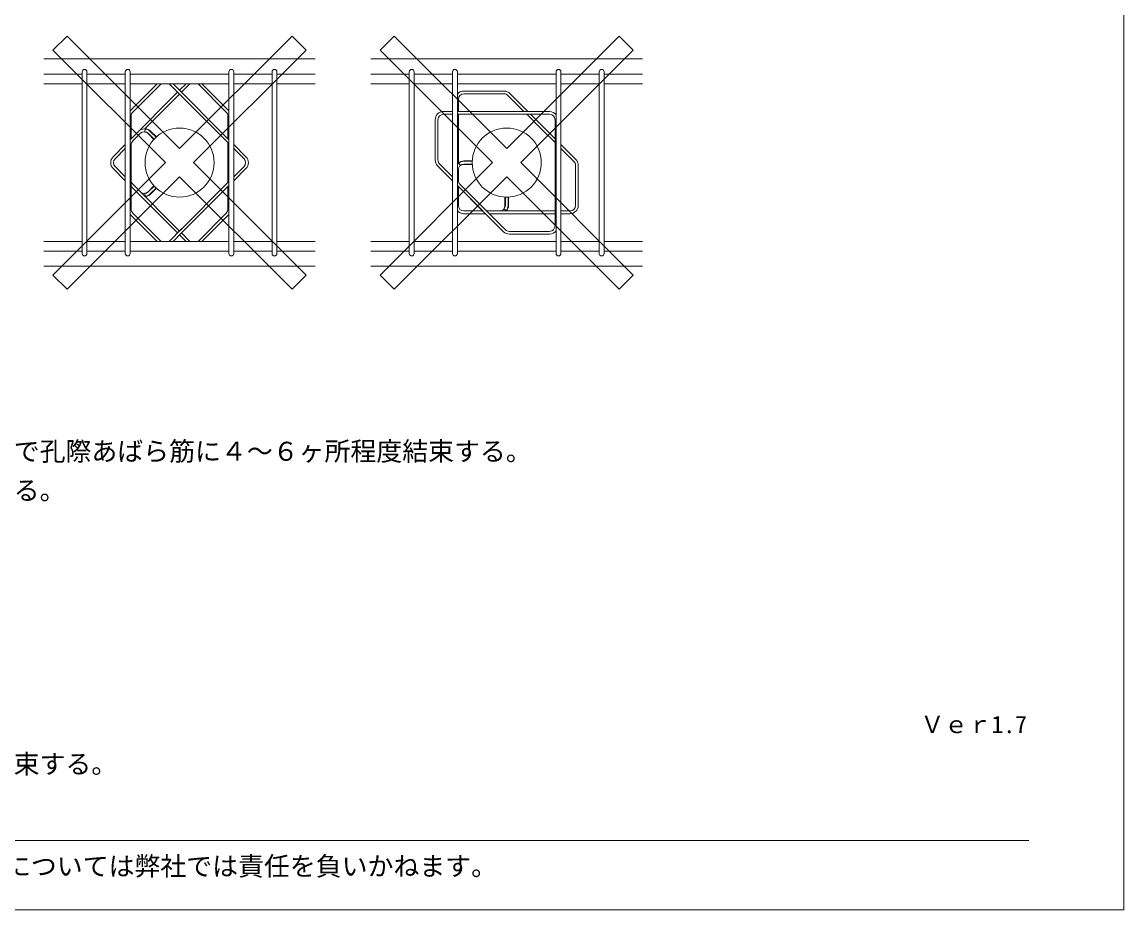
# Model space of a CAD drawing. Units: millimetres, scale not verified. Extents: x -3712 to 3713, y -2625 to 2625.
# Drawn here: x 1851 to 3713, y -2625 to -1126 of the extents above; entities that cross this region are included whole.
import ezdxf
from ezdxf.enums import TextEntityAlignment as Align

# ---------------------------------------------------------------- set-up
doc = ezdxf.new("R2010")
doc.units = ezdxf.units.MM
doc.header["$LTSCALE"] = 8
for name, color, linetype, lineweight in [('0-0_0', 7, 'Continuous', 18), ('0-2_5', 7, 'Continuous', 18), ('0-3_4', 7, 'Continuous', 18), ('0-4_6', 7, 'Continuous', 18), ('8-1_SCALE', 7, 'Continuous', 18)]:
    doc.layers.add(name, color=color, linetype=linetype, lineweight=lineweight)
doc.styles.add('ＭＳ ゴシック', font='')
doc.styles.get('ＭＳ ゴシック').set_extended_font_data('MS Gothic')

msp = doc.modelspace()

# ---------------------------------------------------------------- linework, layer by layer
at = {"layer": '0-0_0'}
for points in [[(2117.501, -1339.17), (1927.561, -1149.23), (1903.741, -1173.051), (2093.68, -1362.991)], [(2117.501, -1339.17), (2307.441, -1149.23), (2331.262, -1173.051), (2141.322, -1362.991)], [(2670.065, -1339.17), (2480.125, -1149.23), (2456.305, -1173.051), (2646.244, -1362.991)], [(2670.065, -1339.17), (2860.005, -1149.23), (2883.826, -1173.051), (2693.886, -1362.991)], [(2117.501, -1386.811), (1927.561, -1576.751), (1903.741, -1552.931), (2093.68, -1362.991)], [(2117.501, -1386.811), (2307.441, -1576.751), (2331.262, -1552.931), (2141.322, -1362.991)], [(2670.065, -1386.811), (2480.125, -1576.751), (2456.305, -1552.931), (2646.244, -1362.991)], [(2670.065, -1386.811), (2860.005, -1576.751), (2883.826, -1552.931), (2693.886, -1362.991)]]:
    msp.add_lwpolyline(points, dxfattribs=at)
at = {"layer": '0-2_5'}
msp.add_line((-3503.151, -2507.485), (3551.744, -2507.485), dxfattribs=at)
at = {"layer": '0-3_4'}
for p, q in [((2059.443, -1305.554), (2058.905, -1311.396)), ((2078.36, -1319.702), (2074.212, -1323.85)), ((2588.399, -1363.43), (2592.149, -1367.942)), ((2611.779, -1365.924), (2611.779, -1360.057)), ((2074.212, -1402.131), (2078.36, -1406.28)), ((2059.443, -1420.427), (2058.905, -1414.585)), ((2672.999, -1421.277), (2667.132, -1421.277)), ((2669.626, -1444.657), (2665.114, -1440.907))]:
    msp.add_line(p, q, dxfattribs=at)
at = {"layer": '0-4_6'}
for p in [(3712.53, 2625), (-3712.47, -2625)]:
    msp.add_line(p, (3712.53, -2625), dxfattribs=at)
at = {"layer": '8-1_SCALE'}
for p, q in [((2117.501, -1187.991), (1888.251, -1187.991)), ((2117.501, -1187.991), (2346.751, -1187.991)), ((2670.065, -1187.991), (2440.815, -1187.991)), ((2670.065, -1187.991), (2899.315, -1187.991)), ((1953.001, -1362.991), (1953.001, -1209.574)), ((1961.168, -1362.991), (1961.168, -1209.574)), ((2025.918, -1362.991), (2025.918, -1209.574)), ((2034.084, -1362.991), (2034.084, -1209.574)), ((2200.918, -1362.991), (2200.918, -1209.574)), ((2209.084, -1362.991), (2209.084, -1209.574)), ((2273.834, -1362.991), (2273.834, -1209.574)), ((2282.001, -1362.991), (2282.001, -1209.574)), ((2505.565, -1362.991), (2505.565, -1209.574)), ((2513.732, -1362.991), (2513.732, -1209.574)), ((2578.482, -1362.991), (2578.482, -1209.574)), ((2586.649, -1362.991), (2586.649, -1209.574)), ((2753.482, -1362.991), (2753.482, -1209.574)), ((2761.649, -1362.991), (2761.649, -1209.574)), ((2826.399, -1362.991), (2826.399, -1209.574)), ((2834.565, -1362.991), (2834.565, -1209.574)), ((1953.001, -1213.657), (1888.251, -1213.657)), ((2025.918, -1213.657), (1961.168, -1213.657)), ((2117.501, -1213.657), (2034.084, -1213.657)), ((2117.501, -1213.657), (2200.918, -1213.657)), ((2209.084, -1213.657), (2273.834, -1213.657)), ((2282.001, -1213.657), (2346.751, -1213.657)), ((2505.565, -1213.657), (2440.815, -1213.657)), ((2578.482, -1213.657), (2513.732, -1213.657)), ((2670.065, -1213.657), (2586.649, -1213.657)), ((2670.065, -1213.657), (2753.482, -1213.657)), ((2761.649, -1213.657), (2826.399, -1213.657)), ((2834.565, -1213.657), (2899.315, -1213.657)), ((1953.001, -1229.991), (1888.251, -1229.991)), ((2025.918, -1229.991), (1961.168, -1229.991)), ((2117.501, -1229.991), (2034.084, -1229.991)), ((2079.735, -1229.991), (2034.084, -1275.641)), ((2114.201, -1244.197), (2035.268, -1323.13)), ((2086.334, -1229.991), (2038.568, -1277.757)), ((2099.995, -1229.991), (2200.918, -1330.913)), ((2106.595, -1229.991), (2200.918, -1324.314)), ((2128.407, -1229.991), (2117.501, -1240.897)), ((2117.501, -1229.991), (2200.918, -1229.991)), ((2135.007, -1229.991), (2120.801, -1244.197)), ((2148.668, -1229.991), (2196.434, -1277.757)), ((2155.267, -1229.991), (2200.918, -1275.641)), ((2209.084, -1229.991), (2273.834, -1229.991)), ((2282.001, -1229.991), (2346.751, -1229.991)), ((2505.565, -1229.991), (2440.815, -1229.991)), ((2578.482, -1229.991), (2513.732, -1229.991)), ((2670.065, -1229.991), (2586.649, -1229.991)), ((2597.732, -1242.241), (2665.61, -1242.241)), ((2597.732, -1246.907), (2665.61, -1246.907)), ((2670.065, -1229.991), (2753.482, -1229.991)), ((2705.826, -1276.657), (2675.509, -1246.341)), ((2761.649, -1229.991), (2826.399, -1229.991)), ((2834.565, -1229.991), (2899.315, -1229.991)), ((2117.501, -1247.497), (2058.883, -1306.115)), ((2588.399, -1256.241), (2588.399, -1276.657)), ((2699.226, -1276.657), (2672.21, -1249.641)), ((2563.315, -1276.657), (2578.482, -1276.657)), ((2563.315, -1281.324), (2578.482, -1281.324)), ((2586.649, -1276.657), (2742.399, -1276.657)), ((2586.649, -1281.324), (2742.399, -1281.324)), ((2588.399, -1281.324), (2588.399, -1364.222)), ((2727.812, -1305.244), (2703.893, -1281.324)), ((2731.112, -1301.944), (2710.492, -1281.324)), ((2035.834, -1322.564), (2035.834, -1284.357)), ((2199.168, -1322.564), (2199.168, -1284.357)), ((2549.315, -1290.657), (2549.315, -1358.535)), ((2553.982, -1290.657), (2553.982, -1358.535)), ((2731.112, -1301.944), (2751.732, -1322.564)), ((2751.732, -1469.741), (2751.732, -1290.657)), ((2051.504, -1313.493), (2038.568, -1326.43)), ((2074.212, -1323.85), (2064.279, -1313.917)), ((2074.636, -1323.426), (2064.704, -1313.493)), ((2077.936, -1320.126), (2068.004, -1310.193)), ((2078.36, -1319.702), (2068.428, -1309.769)), ((2727.812, -1305.244), (2751.732, -1329.163)), ((2025.918, -1332.48), (2005.307, -1353.091)), ((2025.918, -1339.08), (2008.607, -1356.391)), ((2035.834, -1362.991), (2035.834, -1333.029)), ((2199.168, -1362.991), (2199.168, -1329.163)), ((2209.084, -1332.48), (2229.695, -1353.091)), ((2209.084, -1339.08), (2226.396, -1356.391)), ((2761.649, -1332.48), (2786.715, -1357.546)), ((2761.649, -1339.08), (2783.415, -1360.846)), ((1953.001, -1362.991), (1953.001, -1516.407)), ((1961.168, -1362.991), (1961.168, -1516.407)), ((2025.918, -1393.501), (2005.307, -1372.89)), ((2025.918, -1386.901), (2008.607, -1369.59)), ((2025.918, -1362.991), (2025.918, -1516.407)), ((2034.084, -1362.991), (2034.084, -1516.407)), ((2035.834, -1362.991), (2035.834, -1441.625)), ((2199.168, -1362.991), (2199.168, -1396.818)), ((2200.918, -1362.991), (2200.918, -1516.407)), ((2209.084, -1362.991), (2209.084, -1516.407)), ((2209.084, -1386.901), (2226.396, -1369.59)), ((2209.084, -1393.501), (2229.695, -1372.89)), ((2273.834, -1362.991), (2273.834, -1516.407)), ((2282.001, -1362.991), (2282.001, -1516.407)), ((2505.565, -1362.991), (2505.565, -1516.407)), ((2513.732, -1362.991), (2513.732, -1516.407)), ((2578.482, -1393.501), (2553.416, -1368.435)), ((2578.482, -1386.901), (2556.716, -1365.135)), ((2578.482, -1362.991), (2578.482, -1516.407)), ((2586.649, -1362.991), (2586.649, -1516.407)), ((2588.399, -1374.657), (2588.399, -1392.952)), ((2611.779, -1360.057), (2597.732, -1360.057)), ((2611.779, -1360.657), (2597.732, -1360.657)), ((2611.779, -1365.324), (2597.732, -1365.324)), ((2611.779, -1365.924), (2597.732, -1365.924)), ((2753.482, -1362.991), (2753.482, -1516.407)), ((2761.649, -1362.991), (2761.649, -1516.407)), ((2786.149, -1435.324), (2786.149, -1367.446)), ((2790.815, -1435.324), (2790.815, -1367.446)), ((2826.399, -1362.991), (2826.399, -1516.407)), ((2834.565, -1362.991), (2834.565, -1516.407)), ((2117.501, -1478.485), (2200.918, -1395.068)), ((2114.201, -1481.785), (2035.834, -1403.418)), ((2117.501, -1478.485), (2038.568, -1399.551)), ((2074.212, -1402.131), (2064.279, -1412.064)), ((2074.636, -1402.556), (2064.704, -1412.488)), ((2077.936, -1405.856), (2068.004, -1415.788)), ((2078.36, -1406.28), (2068.428, -1416.212)), ((2120.801, -1481.785), (2200.918, -1401.668)), ((2199.168, -1403.418), (2199.168, -1441.625)), ((2630.204, -1445.224), (2586.649, -1401.668)), ((2588.399, -1403.418), (2588.399, -1435.324)), ((2612.318, -1420.738), (2591.132, -1399.552)), ((2609.018, -1424.038), (2664.621, -1479.64)), ((2612.318, -1420.738), (2667.921, -1476.34)), ((2667.132, -1421.277), (2667.132, -1435.324)), ((2667.732, -1421.277), (2667.732, -1435.324)), ((2672.399, -1421.277), (2672.399, -1435.324)), ((2672.999, -1421.277), (2672.999, -1435.324)), ((2079.735, -1495.991), (2034.084, -1450.34)), ((2086.334, -1495.991), (2038.568, -1448.224)), ((2148.668, -1495.991), (2196.434, -1448.224)), ((2155.267, -1495.991), (2200.918, -1450.34)), ((2629.638, -1444.657), (2597.732, -1444.657)), ((2634.305, -1449.324), (2597.732, -1449.324)), ((2751.732, -1444.657), (2640.103, -1444.657)), ((2751.732, -1449.324), (2640.904, -1449.324)), ((2776.815, -1444.657), (2761.649, -1444.657)), ((2776.815, -1449.324), (2761.649, -1449.324)), ((2099.995, -1495.991), (2121.584, -1474.401)), ((2106.595, -1495.991), (2121.584, -1481.001)), ((2128.407, -1495.991), (2117.501, -1485.084)), ((2135.007, -1495.991), (2120.801, -1481.785)), ((2742.399, -1479.074), (2674.52, -1479.074)), ((2742.399, -1483.741), (2674.52, -1483.741)), ((1953.001, -1495.991), (1888.251, -1495.991)), ((2025.918, -1495.991), (1961.168, -1495.991)), ((2117.501, -1495.991), (2034.084, -1495.991)), ((2117.501, -1495.991), (2200.918, -1495.991)), ((2209.084, -1495.991), (2273.834, -1495.991)), ((2282.001, -1495.991), (2346.751, -1495.991)), ((2505.565, -1495.991), (2440.815, -1495.991)), ((2578.482, -1495.991), (2513.732, -1495.991)), ((2670.065, -1495.991), (2586.649, -1495.991)), ((2670.065, -1495.991), (2753.482, -1495.991)), ((2761.649, -1495.991), (2826.399, -1495.991)), ((2834.565, -1495.991), (2899.315, -1495.991)), ((1953.001, -1512.324), (1888.251, -1512.324)), ((2025.918, -1512.324), (1961.168, -1512.324)), ((2117.501, -1512.324), (2034.084, -1512.324)), ((2117.501, -1512.324), (2200.918, -1512.324)), ((2209.084, -1512.324), (2273.834, -1512.324)), ((2282.001, -1512.324), (2346.751, -1512.324)), ((2505.565, -1512.324), (2440.815, -1512.324)), ((2578.482, -1512.324), (2513.732, -1512.324)), ((2670.065, -1512.324), (2586.649, -1512.324)), ((2670.065, -1512.324), (2753.482, -1512.324)), ((2761.649, -1512.324), (2826.399, -1512.324)), ((2834.565, -1512.324), (2899.315, -1512.324)), ((2117.501, -1537.991), (1888.251, -1537.991)), ((2117.501, -1537.991), (2346.751, -1537.991)), ((2670.065, -1537.991), (2440.815, -1537.991)), ((2670.065, -1537.991), (2899.315, -1537.991))]:
    msp.add_line(p, q, dxfattribs=at)
for centre in [(2117.501, -1362.991), (2670.065, -1362.991)]:
    msp.add_circle(centre, 58.333, dxfattribs=at)
for centre, radius, start, end in [((1957.084, -1209.574), 4.083, 0, 180), ((2030.001, -1209.574), 4.083, 0, 180), ((2205.001, -1209.574), 4.083, 0, 180), ((2277.918, -1209.574), 4.083, 0, 180), ((2509.649, -1209.574), 4.083, 0, 180), ((2582.565, -1209.574), 4.083, 0, 180), ((2757.565, -1209.574), 4.083, 0, 180), ((2830.482, -1209.574), 4.083, 0, 180), ((2597.732, -1256.241), 14, 90, 142.34154), ((2597.732, -1256.241), 9.333, 90, 180), ((2665.61, -1256.241), 14, 45, 90), ((2665.61, -1256.241), 9.333, 45, 90), ((2045.168, -1284.357), 9.333, 135, 180), ((2189.834, -1284.357), 9.333, 0, 45), ((2563.315, -1290.657), 14, 90, 180), ((2563.315, -1290.657), 9.333, 90, 180), ((2742.399, -1290.657), 14, 37.65846, 90), ((2742.399, -1290.657), 9.333, 360, 90), ((2058.104, -1320.093), 14, 45, 135), ((2058.104, -1320.093), 9.333, 45, 135), ((2058.104, -1320.093), 8.733, 45, 84.73736), ((2058.104, -1320.093), 14.6, 45, 84.73736), ((2045.168, -1333.029), 14, 135, 142.34154), ((2045.168, -1333.029), 9.333, 135, 180), ((2015.206, -1362.991), 14, 135, 225), ((2015.206, -1362.991), 9.333, 135, 225), ((2219.796, -1362.991), 9.333, 315, 45), ((2219.796, -1362.991), 14, 315, 45), ((2563.315, -1358.535), 14, 180, 225), ((2563.315, -1358.535), 9.333, 180, 225), ((2776.815, -1367.446), 14, 0, 45), ((2597.732, -1374.657), 14, 90, 142.34154), ((2597.732, -1374.657), 14.6, 90, 129.73736), ((2597.732, -1374.657), 9.333, 90, 180), ((2597.732, -1374.657), 8.733, 90, 129.73736), ((2776.815, -1367.446), 9.333, 0, 45), ((2045.168, -1392.952), 9.333, 180, 225), ((2597.732, -1392.952), 9.333, 180, 225), ((2058.104, -1405.889), 9.333, 225, 315), ((2058.104, -1405.889), 8.733, 275.26264, 315), ((2597.732, -1392.952), 14, 217.65846, 225), ((2058.104, -1405.889), 14, 225, 225.00174), ((2058.104, -1405.889), 14, 273.18969, 315), ((2058.104, -1405.889), 14.6, 275.26264, 315), ((2045.168, -1441.625), 9.333, 180, 225), ((2189.834, -1441.625), 9.333, 315, 0), ((2597.732, -1435.324), 14, 217.65846, 270), ((2597.732, -1435.324), 9.333, 180, 270), ((2640.104, -1435.324), 9.333, 225, 270), ((2658.399, -1435.324), 9.333, 270, 360), ((2658.399, -1435.324), 14, 270, 270.00174), ((2658.399, -1435.324), 8.733, 320.26264, 360), ((2658.399, -1435.324), 14, 318.18969, 360), ((2658.399, -1435.324), 14.6, 320.26264, 360), ((2776.815, -1435.324), 9.333, 270, 360), ((2776.815, -1435.324), 14, 270, 360), ((2742.399, -1469.741), 9.333, 270, 360), ((2674.52, -1469.741), 14, 225, 270), ((2674.52, -1469.741), 9.333, 225, 270), ((2742.399, -1469.741), 14, 270, 322.34154), ((1957.084, -1516.407), 4.083, 180, 0), ((2030.001, -1516.407), 4.083, 180, 0), ((2205.001, -1516.407), 4.083, 180, 0), ((2277.918, -1516.407), 4.083, 180, 0), ((2509.649, -1516.407), 4.083, 180, 0), ((2582.565, -1516.407), 4.083, 180, 0), ((2757.565, -1516.407), 4.083, 180, 0), ((2830.482, -1516.407), 4.083, 180, 0)]:
    msp.add_arc(centre, radius, start, end, dxfattribs=at)

# ---------------------------------------------------------------- texts
at = {"layer": '0-0_0', "style": 'ＭＳ ゴシック'}
msp.add_text('Ｖｅｒ1.7', height=29.33, dxfattribs=at).set_placement((3368.85, -2335.183), align=Align.BOTTOM_LEFT)
at = {"layer": '0-3_4', "style": 'ＭＳ ゴシック'}
for s, p in [('\u3000 \u3000スーパーハリーＺ\u3000Ｍタイプは図に示すようにあばら筋の内側に取り付け、結束線で孔際あばら筋に４～６ヶ所程度結束する。', (109.58, -1876.068)), ('\u3000 \u3000梁断面から見たスーパーハリーＺ\u3000Ｍタイプどうしの間隔は、鉄筋のあきを確保する。', (109.58, -1942.068)), ('\u3000(3)あばら筋内側にスーパーハリーＺ\u3000Ｍタイプを設置し、結束線で４～６ヶ所程度結束する。', (109.58, -2404.068)), ('※スーパーハリーＺ\u3000Ｍタイプ標準図の評定内容など、製品の性能に関わる内容の編集はご遠慮下さい。編集された内容については弊社では責任を負いかねます。', (-539.534, -2576.732))]:
    msp.add_text(s, height=32.07, dxfattribs=at).set_placement(p, align=Align.BOTTOM_LEFT)

doc.saveas('drawing.dxf')
